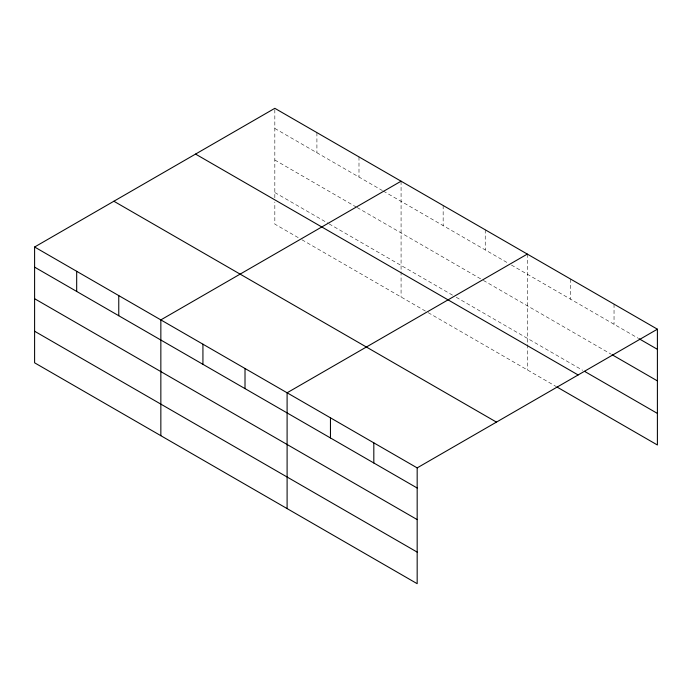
<?xml version="1.0" encoding="UTF-8"?>
<svg xmlns="http://www.w3.org/2000/svg" width="692" height="692" viewBox="0 0 692 692"><rect width="100%" height="100%" fill="white"/><g stroke="black" fill="none" stroke-linecap="round" stroke-linejoin="round"><path stroke-width="0.52" stroke-dasharray="3.46 2.59" d="M274.828 197.808L274.828 108.315M274.828 128.444L382.373 190.534M383.307 191.078L507.686 262.882M511.431 265.045L638.024 338.137M274.828 160.016L356.19 206.986M357.124 207.531L482.436 279.879M483.371 280.416L611.278 354.261M274.828 192.54L328.129 223.317M329.063 223.862L452.507 295.129M456.253 297.292L582.673 370.281M298.209 237.615L274.828 224.113L274.828 202.012M301.946 239.778L427.258 312.127M428.192 312.663L555.927 386.404M614.038 304.16L614.038 324.288M570.684 279.127L570.684 299.255M527.321 254.094L527.321 343.587M527.321 344.633L527.321 369.891M485.239 229.796L485.239 249.924M443.157 205.498L443.157 225.627M401.075 181.2L401.075 270.693M401.075 271.748L401.075 297.006M358.992 156.902L358.992 177.04M316.91 132.613L316.91 152.742"/><path stroke-width="1.04" d="M417.172 519.588L417.172 467.887L34.6 247.009L34.6 362.807L417.172 583.685L417.172 519.588L34.6 298.71M556.844 386.94L657.4 444.991L657.4 329.193L274.828 108.315L34.6 247.009M401.075 181.2L160.847 319.894L160.847 435.7M527.321 254.094L287.102 392.788L287.102 508.585M417.172 467.887L657.4 329.193M638.95 338.665L657.4 349.322M612.195 354.797L657.4 380.894M584.524 371.344L657.4 413.418M195.551 154.082L578.123 374.96M113.877 201.242L496.449 422.111M34.6 267.138L417.172 488.016M34.6 331.234L417.172 552.112M373.818 442.854L373.818 462.983M330.456 417.821L330.456 437.95M245.011 368.49L245.011 388.619M202.929 344.192L202.929 364.321M118.765 295.596L118.765 315.734M76.682 271.307L76.682 291.436"/></g></svg>
